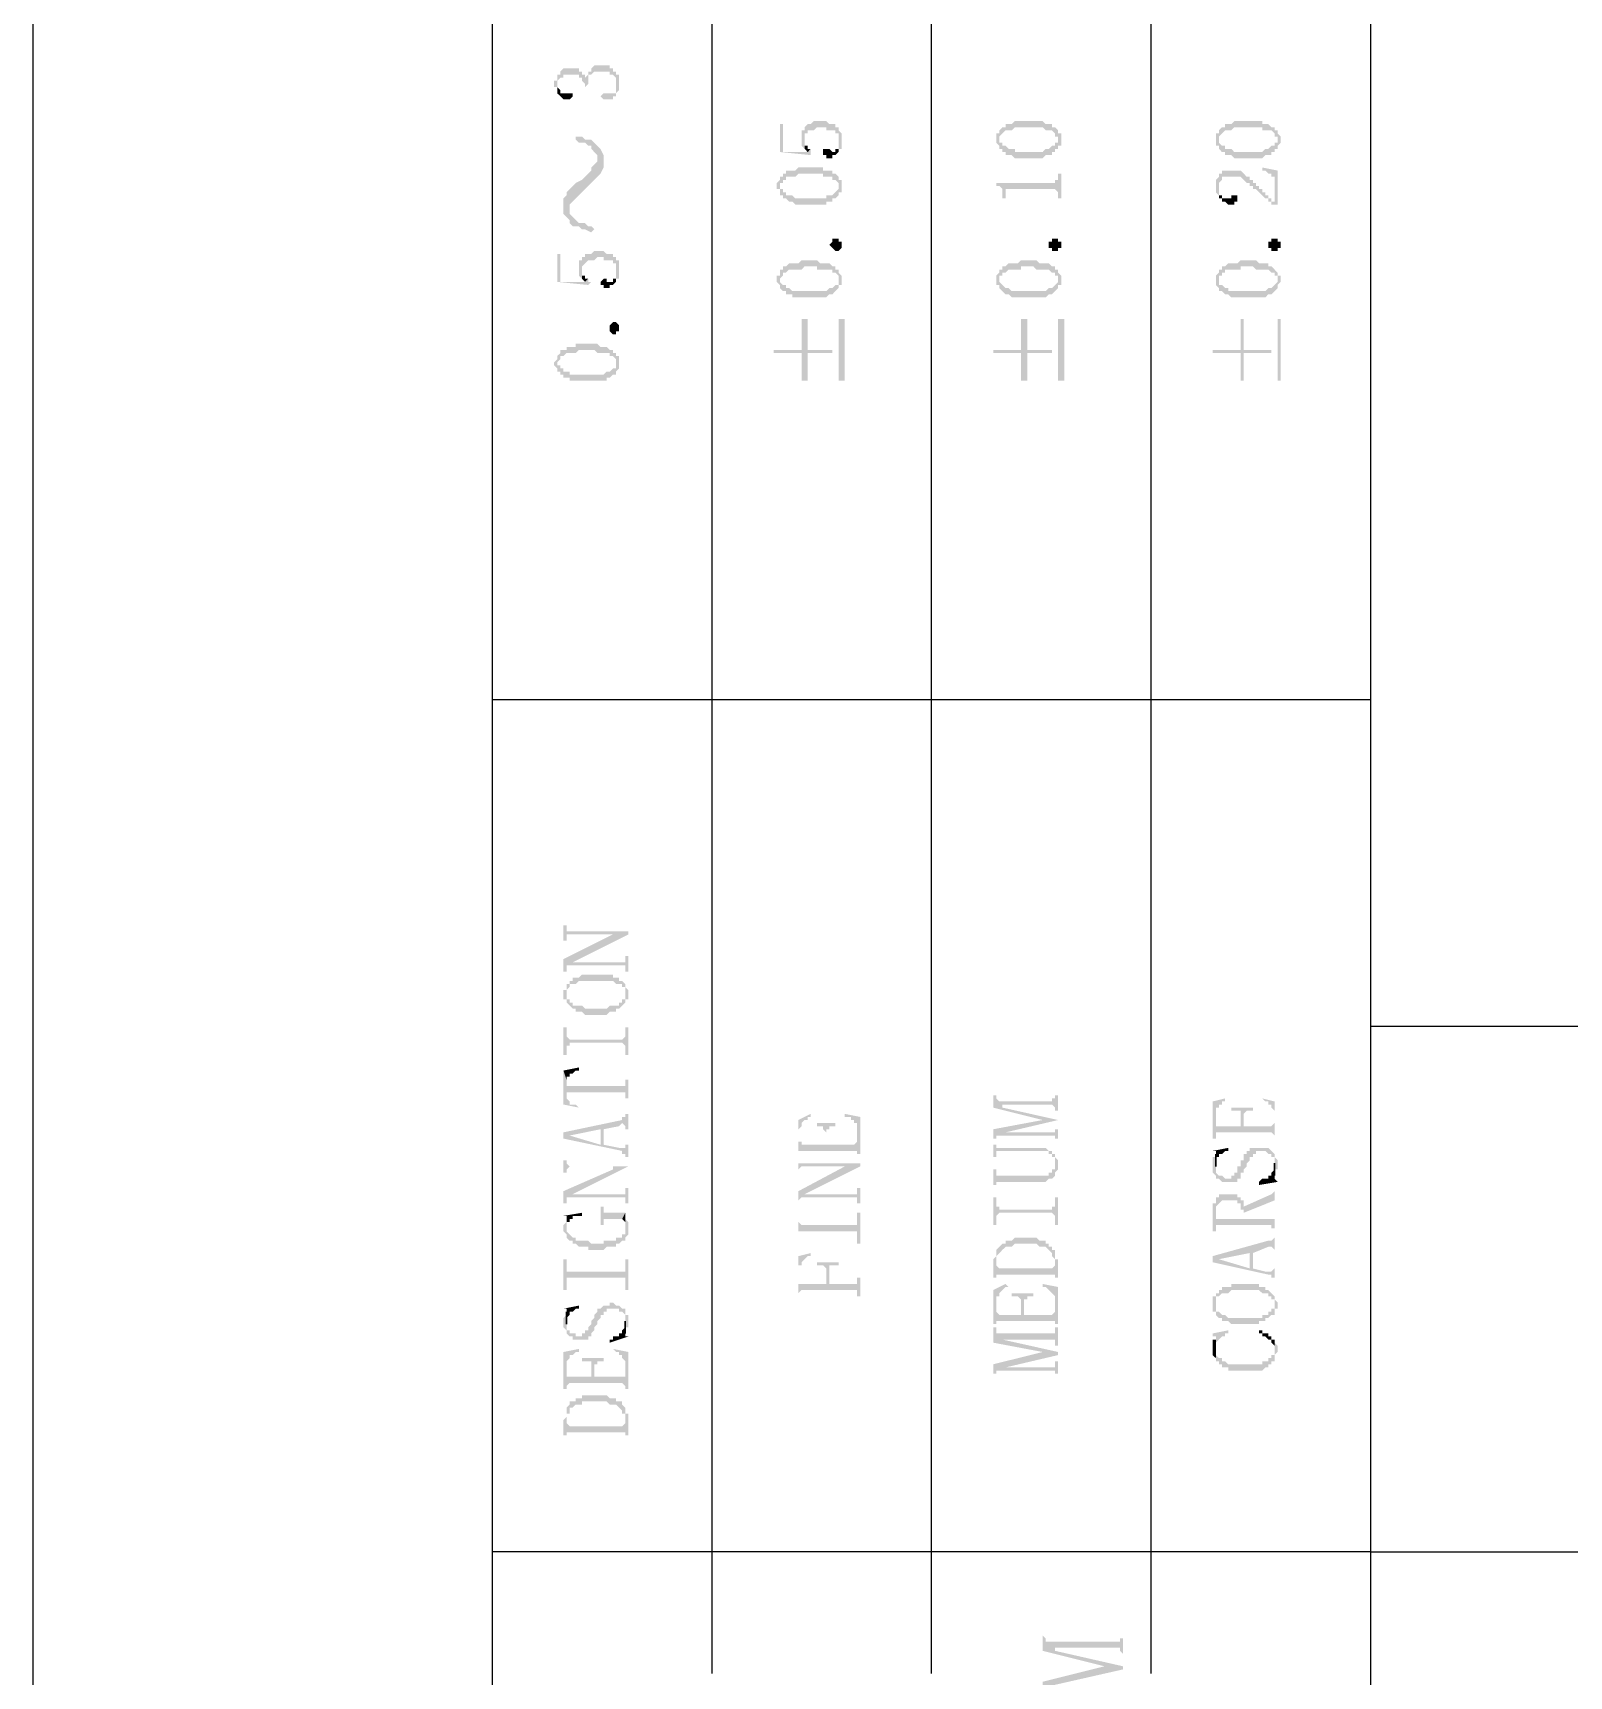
# Model space of a CAD drawing. Header units: inches. Extents: x 3613 to 8393, y -2205 to -794.
# Drawn here: x 3613.22 to 3635.65, y -1499.8 to -1475.82 of the extents above; entities that cross this region are included whole.
import ezdxf

# ---------------------------------------------------------------- set-up
doc = ezdxf.new("R2010")
doc.units = ezdxf.units.IN
doc.header["$MEASUREMENT"] = 0

msp = doc.modelspace()

# ---------------------------------------------------------------- hatches: boundary and pattern name
at = {"transparency": 33554559}
for points in [[(3620.83, -1476.567), (3620.83, -1476.612), (3620.875, -1476.612), (3620.875, -1476.657), (3620.875, -1476.567), (3620.875, -1476.521), (3620.921, -1476.476), (3620.966, -1476.476), (3620.966, -1476.431), (3621.191, -1476.431), (3621.191, -1476.476), (3621.236, -1476.476), (3621.236, -1476.521), (3621.236, -1476.521), (3621.282, -1476.567), (3621.282, -1476.612), (3621.282, -1476.612), (3621.327, -1476.567), (3621.327, -1476.521), (3621.327, -1476.476), (3621.327, -1476.431), (3621.372, -1476.431), (3621.417, -1476.386), (3621.643, -1476.386), (3621.643, -1476.431), (3621.688, -1476.431), (3621.733, -1476.476), (3621.733, -1476.567), (3621.733, -1476.386), (3621.688, -1476.386), (3621.688, -1476.341), (3621.643, -1476.341), (3621.643, -1476.296), (3621.417, -1476.296), (3621.372, -1476.341), (3621.372, -1476.386), (3621.327, -1476.386), (3621.327, -1476.431), (3621.327, -1476.431), (3621.282, -1476.476), (3621.282, -1476.431), (3621.236, -1476.431), (3621.236, -1476.386), (3621.191, -1476.386), (3621.191, -1476.341), (3620.966, -1476.341), (3620.921, -1476.386), (3620.921, -1476.431), (3620.875, -1476.431), (3620.875, -1476.476), (3620.875, -1476.521), (3620.83, -1476.521)], [(3621.507, -1476.747), (3621.507, -1476.747), (3621.552, -1476.792), (3621.688, -1476.792), (3621.688, -1476.747), (3621.733, -1476.747), (3621.733, -1476.702), (3621.778, -1476.657), (3621.778, -1476.612), (3621.778, -1476.567), (3621.778, -1476.476), (3621.778, -1476.431), (3621.733, -1476.431), (3621.733, -1476.612), (3621.733, -1476.657), (3621.733, -1476.702), (3621.552, -1476.702)], [(3620.875, -1476.657), (3620.875, -1476.702), (3620.875, -1476.702), (3620.921, -1476.747), (3620.921, -1476.747), (3620.966, -1476.792), (3621.056, -1476.792), (3621.101, -1476.747), (3621.101, -1476.702), (3620.921, -1476.702), (3620.921, -1476.657), (3620.921, -1476.657), (3620.875, -1476.612), (3620.875, -1476.567)], [(3624.125, -1477.153), (3624.125, -1477.56), (3624.576, -1477.605), (3624.576, -1477.56), (3624.576, -1477.514), (3624.531, -1477.56), (3624.17, -1477.56), (3624.17, -1477.153)], [(3624.441, -1477.334), (3624.441, -1477.424), (3624.441, -1477.469), (3624.441, -1477.469), (3624.486, -1477.514), (3624.486, -1477.379), (3624.486, -1477.289), (3624.531, -1477.289), (3624.531, -1477.244), (3624.621, -1477.244), (3624.667, -1477.198), (3624.802, -1477.198), (3624.802, -1477.244), (3624.937, -1477.244), (3624.937, -1477.289), (3624.982, -1477.289), (3624.982, -1477.334), (3624.982, -1477.379), (3624.982, -1477.514), (3625.028, -1477.514), (3625.028, -1477.469), (3625.028, -1477.379), (3625.028, -1477.334), (3625.028, -1477.289), (3624.982, -1477.244), (3624.982, -1477.198), (3624.937, -1477.198), (3624.937, -1477.153), (3624.847, -1477.153), (3624.802, -1477.108), (3624.621, -1477.108), (3624.576, -1477.153), (3624.531, -1477.153), (3624.486, -1477.198), (3624.486, -1477.244), (3624.441, -1477.244), (3624.441, -1477.289)], [(3627.284, -1477.379), (3627.284, -1477.424), (3627.284, -1477.424), (3627.329, -1477.469), (3627.329, -1477.514), (3627.329, -1477.379), (3627.329, -1477.334), (3627.329, -1477.334), (3627.374, -1477.289), (3627.374, -1477.289), (3627.42, -1477.244), (3627.51, -1477.244), (3627.555, -1477.198), (3627.961, -1477.198), (3628.006, -1477.244), (3628.097, -1477.244), (3628.142, -1477.289), (3628.142, -1477.334), (3628.187, -1477.334), (3628.187, -1477.379), (3628.187, -1477.244), (3628.187, -1477.244), (3628.142, -1477.198), (3628.097, -1477.198), (3628.097, -1477.153), (3628.006, -1477.153), (3627.961, -1477.108), (3627.555, -1477.108), (3627.51, -1477.153), (3627.42, -1477.153), (3627.42, -1477.198), (3627.374, -1477.198), (3627.329, -1477.244), (3627.329, -1477.289), (3627.284, -1477.289), (3627.284, -1477.334), (3627.284, -1477.334)], [(3630.489, -1477.379), (3630.489, -1477.424), (3630.489, -1477.469), (3630.534, -1477.469), (3630.534, -1477.514), (3630.534, -1477.379), (3630.534, -1477.334), (3630.534, -1477.334), (3630.579, -1477.289), (3630.579, -1477.289), (3630.624, -1477.244), (3630.714, -1477.244), (3630.759, -1477.198), (3631.166, -1477.198), (3631.166, -1477.244), (3631.301, -1477.244), (3631.346, -1477.289), (3631.346, -1477.334), (3631.391, -1477.334), (3631.391, -1477.379), (3631.391, -1477.244), (3631.346, -1477.244), (3631.346, -1477.198), (3631.301, -1477.198), (3631.256, -1477.153), (3631.166, -1477.153), (3631.166, -1477.108), (3630.759, -1477.108), (3630.714, -1477.153), (3630.624, -1477.153), (3630.624, -1477.198), (3630.579, -1477.198), (3630.534, -1477.244), (3630.534, -1477.289), (3630.489, -1477.289), (3630.489, -1477.334), (3630.489, -1477.334)], [(3621.146, -1477.379), (3621.146, -1477.379), (3621.191, -1477.424), (3621.282, -1477.424), (3621.327, -1477.469), (3621.372, -1477.469), (3621.372, -1477.514), (3621.417, -1477.56), (3621.462, -1477.605), (3621.462, -1477.921), (3621.462, -1477.921), (3621.507, -1477.875), (3621.552, -1477.785), (3621.552, -1477.605), (3621.507, -1477.514), (3621.462, -1477.469), (3621.462, -1477.469), (3621.417, -1477.424), (3621.372, -1477.379), (3621.282, -1477.379), (3621.236, -1477.334), (3621.146, -1477.334)], [(3624.486, -1477.514), (3624.486, -1477.514), (3624.531, -1477.56), (3624.531, -1477.56), (3624.576, -1477.514), (3624.531, -1477.514), (3624.531, -1477.469), (3624.486, -1477.469), (3624.486, -1477.424), (3624.486, -1477.379)], [(3624.757, -1477.56), (3624.757, -1477.605), (3624.802, -1477.605), (3624.802, -1477.65), (3624.892, -1477.65), (3624.892, -1477.605), (3624.937, -1477.605), (3624.982, -1477.56), (3624.982, -1477.379), (3624.982, -1477.469), (3624.982, -1477.514), (3624.937, -1477.514), (3624.937, -1477.56), (3624.892, -1477.56), (3624.847, -1477.514), (3624.757, -1477.514)], [(3627.329, -1477.514), (3627.374, -1477.514), (3627.374, -1477.56), (3627.42, -1477.56), (3627.42, -1477.605), (3627.51, -1477.605), (3627.555, -1477.65), (3627.961, -1477.65), (3628.006, -1477.605), (3628.097, -1477.605), (3628.097, -1477.56), (3628.142, -1477.56), (3628.142, -1477.514), (3628.187, -1477.514), (3628.187, -1477.469), (3628.232, -1477.469), (3628.232, -1477.424), (3628.232, -1477.379), (3628.232, -1477.334), (3628.232, -1477.289), (3628.187, -1477.289), (3628.187, -1477.244), (3628.187, -1477.379), (3628.187, -1477.424), (3628.142, -1477.424), (3628.142, -1477.469), (3628.097, -1477.469), (3628.051, -1477.514), (3628.006, -1477.514), (3627.961, -1477.56), (3627.555, -1477.56), (3627.555, -1477.514), (3627.465, -1477.514), (3627.42, -1477.469), (3627.374, -1477.469), (3627.374, -1477.424), (3627.329, -1477.424), (3627.329, -1477.379), (3627.329, -1477.379)], [(3630.534, -1477.514), (3630.534, -1477.514), (3630.579, -1477.56), (3630.624, -1477.56), (3630.624, -1477.605), (3630.714, -1477.605), (3630.759, -1477.65), (3631.166, -1477.65), (3631.211, -1477.605), (3631.301, -1477.605), (3631.301, -1477.56), (3631.346, -1477.56), (3631.346, -1477.514), (3631.391, -1477.514), (3631.391, -1477.469), (3631.391, -1477.469), (3631.436, -1477.424), (3631.436, -1477.379), (3631.436, -1477.334), (3631.436, -1477.334), (3631.391, -1477.289), (3631.391, -1477.244), (3631.391, -1477.379), (3631.391, -1477.424), (3631.346, -1477.424), (3631.346, -1477.469), (3631.301, -1477.469), (3631.256, -1477.514), (3631.211, -1477.514), (3631.166, -1477.56), (3630.759, -1477.56), (3630.714, -1477.514), (3630.624, -1477.514), (3630.624, -1477.469), (3630.579, -1477.469), (3630.534, -1477.424), (3630.534, -1477.379), (3630.534, -1477.379)], [(3620.966, -1478.372), (3620.966, -1478.462), (3621.011, -1478.507), (3621.056, -1478.552), (3621.056, -1478.327), (3621.101, -1478.282), (3621.146, -1478.236), (3621.191, -1478.191), (3621.236, -1478.146), (3621.282, -1478.101), (3621.327, -1478.056), (3621.372, -1478.011), (3621.372, -1478.011), (3621.417, -1477.966), (3621.462, -1477.921), (3621.462, -1477.65), (3621.462, -1477.695), (3621.417, -1477.74), (3621.372, -1477.785), (3621.372, -1477.83), (3621.327, -1477.875), (3621.282, -1477.921), (3621.236, -1477.966), (3621.146, -1478.011), (3621.146, -1478.011), (3621.101, -1478.056), (3621.056, -1478.101), (3621.011, -1478.146), (3621.011, -1478.191), (3620.966, -1478.236), (3620.966, -1478.282)], [(3624.08, -1478.056), (3624.08, -1478.101), (3624.125, -1478.101), (3624.125, -1478.146), (3624.125, -1478.191), (3624.125, -1478.056), (3624.125, -1478.011), (3624.17, -1478.011), (3624.17, -1477.966), (3624.215, -1477.966), (3624.215, -1477.921), (3624.351, -1477.921), (3624.396, -1477.875), (3624.757, -1477.875), (3624.757, -1477.921), (3624.892, -1477.921), (3624.892, -1477.966), (3624.937, -1477.966), (3624.982, -1478.011), (3624.982, -1478.056), (3624.982, -1477.921), (3624.982, -1477.921), (3624.937, -1477.875), (3624.892, -1477.875), (3624.892, -1477.83), (3624.757, -1477.83), (3624.757, -1477.785), (3624.396, -1477.785), (3624.351, -1477.83), (3624.215, -1477.83), (3624.215, -1477.875), (3624.17, -1477.875), (3624.17, -1477.921), (3624.125, -1477.921), (3624.125, -1477.966), (3624.125, -1477.966), (3624.08, -1478.011)], [(3627.284, -1478.011), (3627.284, -1478.056), (3627.329, -1478.056), (3627.374, -1478.101), (3627.374, -1478.146), (3627.374, -1478.236), (3627.42, -1478.236), (3627.42, -1478.146), (3627.42, -1478.101), (3628.142, -1478.101), (3628.187, -1478.146), (3628.187, -1478.236), (3628.232, -1478.236), (3628.232, -1477.875), (3628.187, -1477.875), (3628.187, -1477.921), (3628.187, -1477.966), (3628.142, -1477.966), (3628.142, -1478.011), (3628.097, -1478.011)], [(3630.489, -1478.056), (3630.489, -1478.101), (3630.489, -1478.146), (3630.489, -1478.146), (3630.534, -1478.191), (3630.534, -1478.056), (3630.534, -1478.011), (3630.534, -1478.011), (3630.579, -1477.966), (3630.579, -1477.921), (3630.85, -1477.921), (3630.895, -1477.966), (3630.895, -1477.966), (3630.94, -1478.011), (3630.985, -1478.011), (3630.985, -1478.056), (3631.03, -1478.056), (3631.03, -1478.101), (3631.075, -1478.101), (3631.12, -1478.146), (3631.12, -1478.146), (3631.166, -1478.191), (3631.166, -1478.191), (3631.211, -1478.236), (3631.256, -1478.236), (3631.256, -1478.282), (3631.301, -1478.282), (3631.301, -1478.327), (3631.346, -1478.327), (3631.346, -1478.282), (3631.301, -1478.282), (3631.301, -1478.236), (3631.256, -1478.236), (3631.256, -1478.191), (3631.211, -1478.191), (3631.211, -1478.146), (3631.166, -1478.146), (3631.166, -1478.101), (3631.12, -1478.101), (3631.12, -1478.056), (3631.075, -1478.056), (3631.075, -1478.011), (3631.03, -1478.011), (3631.03, -1477.966), (3630.985, -1477.966), (3630.985, -1477.921), (3630.94, -1477.921), (3630.895, -1477.875), (3630.895, -1477.875), (3630.85, -1477.83), (3630.579, -1477.83), (3630.579, -1477.875), (3630.534, -1477.875), (3630.534, -1477.921), (3630.534, -1477.921), (3630.489, -1477.966), (3630.489, -1478.011), (3630.489, -1478.011)], [(3631.166, -1477.785), (3631.166, -1477.83), (3631.211, -1477.83), (3631.256, -1477.875), (3631.301, -1477.875), (3631.301, -1477.921), (3631.346, -1477.921), (3631.346, -1478.327), (3631.391, -1478.327), (3631.391, -1477.83)], [(3624.125, -1478.191), (3624.17, -1478.191), (3624.17, -1478.236), (3624.215, -1478.236), (3624.26, -1478.282), (3624.305, -1478.282), (3624.351, -1478.327), (3624.802, -1478.327), (3624.802, -1478.282), (3624.892, -1478.282), (3624.892, -1478.236), (3624.937, -1478.236), (3624.982, -1478.191), (3624.982, -1478.146), (3625.028, -1478.146), (3625.028, -1478.101), (3625.028, -1478.056), (3625.028, -1478.011), (3625.028, -1477.966), (3624.982, -1477.966), (3624.982, -1477.921), (3624.982, -1478.056), (3624.982, -1478.101), (3624.982, -1478.101), (3624.937, -1478.146), (3624.937, -1478.146), (3624.892, -1478.191), (3624.802, -1478.191), (3624.802, -1478.236), (3624.351, -1478.236), (3624.305, -1478.191), (3624.215, -1478.191), (3624.215, -1478.146), (3624.17, -1478.146), (3624.17, -1478.101), (3624.125, -1478.101), (3624.125, -1478.056)], [(3630.534, -1478.191), (3630.534, -1478.236), (3630.579, -1478.236), (3630.579, -1478.282), (3630.624, -1478.282), (3630.669, -1478.327), (3630.759, -1478.327), (3630.759, -1478.282), (3630.804, -1478.282), (3630.804, -1478.236), (3630.804, -1478.191), (3630.714, -1478.191), (3630.714, -1478.236), (3630.579, -1478.236), (3630.579, -1478.191), (3630.534, -1478.191), (3630.534, -1478.146), (3630.534, -1478.101), (3630.534, -1478.101)], [(3621.056, -1478.552), (3621.056, -1478.598), (3621.101, -1478.643), (3621.191, -1478.643), (3621.236, -1478.688), (3621.282, -1478.688), (3621.372, -1478.733), (3621.417, -1478.688), (3621.372, -1478.643), (3621.327, -1478.643), (3621.282, -1478.598), (3621.191, -1478.598), (3621.146, -1478.552), (3621.146, -1478.552), (3621.101, -1478.507), (3621.056, -1478.462), (3621.056, -1478.417)], [(3625.028, -1478.913), (3625.028, -1478.959), (3625.028, -1478.959), (3624.982, -1479.004), (3624.937, -1479.004), (3624.892, -1478.959), (3624.892, -1478.959), (3624.847, -1478.913), (3624.847, -1478.913), (3624.892, -1478.868), (3624.892, -1478.823), (3624.982, -1478.823), (3624.982, -1478.868), (3625.028, -1478.868), (3625.028, -1478.913)], [(3628.232, -1478.913), (3628.232, -1478.959), (3628.187, -1478.959), (3628.187, -1479.004), (3628.097, -1479.004), (3628.097, -1478.959), (3628.051, -1478.959), (3628.051, -1478.913), (3628.051, -1478.868), (3628.097, -1478.868), (3628.097, -1478.823), (3628.187, -1478.823), (3628.187, -1478.868), (3628.232, -1478.868), (3628.232, -1478.913)], [(3631.436, -1478.913), (3631.436, -1478.959), (3631.391, -1478.959), (3631.391, -1479.004), (3631.301, -1479.004), (3631.301, -1478.959), (3631.256, -1478.959), (3631.256, -1478.913), (3631.256, -1478.868), (3631.301, -1478.868), (3631.301, -1478.823), (3631.391, -1478.823), (3631.391, -1478.868), (3631.436, -1478.868), (3631.436, -1478.913)], [(3620.875, -1479.049), (3620.875, -1479.455), (3621.327, -1479.5), (3621.372, -1479.455), (3621.327, -1479.455), (3621.327, -1479.41), (3621.282, -1479.455), (3620.921, -1479.455), (3620.921, -1479.049)], [(3621.191, -1479.229), (3621.191, -1479.32), (3621.191, -1479.365), (3621.191, -1479.365), (3621.236, -1479.41), (3621.236, -1479.275), (3621.236, -1479.229), (3621.236, -1479.229), (3621.282, -1479.184), (3621.282, -1479.184), (3621.327, -1479.139), (3621.417, -1479.139), (3621.462, -1479.094), (3621.552, -1479.094), (3621.552, -1479.139), (3621.688, -1479.139), (3621.688, -1479.184), (3621.733, -1479.184), (3621.733, -1479.229), (3621.733, -1479.275), (3621.733, -1479.41), (3621.778, -1479.41), (3621.778, -1479.365), (3621.778, -1479.275), (3621.778, -1479.229), (3621.778, -1479.139), (3621.733, -1479.139), (3621.733, -1479.094), (3621.688, -1479.094), (3621.688, -1479.049), (3621.598, -1479.049), (3621.552, -1479.004), (3621.417, -1479.004), (3621.372, -1479.049), (3621.282, -1479.049), (3621.282, -1479.094), (3621.236, -1479.094), (3621.236, -1479.139), (3621.191, -1479.139), (3621.191, -1479.184)], [(3621.236, -1479.41), (3621.236, -1479.41), (3621.282, -1479.455), (3621.282, -1479.455), (3621.327, -1479.41), (3621.282, -1479.41), (3621.282, -1479.365), (3621.236, -1479.365), (3621.236, -1479.32), (3621.236, -1479.275)], [(3621.507, -1479.455), (3621.507, -1479.5), (3621.552, -1479.5), (3621.552, -1479.545), (3621.643, -1479.545), (3621.643, -1479.5), (3621.688, -1479.5), (3621.733, -1479.455), (3621.733, -1479.275), (3621.733, -1479.365), (3621.733, -1479.41), (3621.688, -1479.41), (3621.688, -1479.455), (3621.598, -1479.455), (3621.598, -1479.41), (3621.552, -1479.41)], [(3624.08, -1479.41), (3624.08, -1479.455), (3624.08, -1479.455), (3624.125, -1479.5), (3624.125, -1479.545), (3624.125, -1479.41), (3624.125, -1479.41), (3624.17, -1479.365), (3624.17, -1479.32), (3624.215, -1479.32), (3624.26, -1479.275), (3624.441, -1479.275), (3624.486, -1479.229), (3624.667, -1479.229), (3624.667, -1479.275), (3624.892, -1479.275), (3624.892, -1479.32), (3624.937, -1479.32), (3624.982, -1479.365), (3624.982, -1479.41), (3624.982, -1479.275), (3624.937, -1479.275), (3624.937, -1479.229), (3624.892, -1479.229), (3624.847, -1479.184), (3624.712, -1479.184), (3624.667, -1479.139), (3624.441, -1479.139), (3624.396, -1479.184), (3624.26, -1479.184), (3624.215, -1479.229), (3624.17, -1479.229), (3624.17, -1479.275), (3624.125, -1479.275), (3624.125, -1479.32), (3624.125, -1479.365), (3624.08, -1479.365)], [(3624.125, -1479.545), (3624.17, -1479.59), (3624.215, -1479.59), (3624.215, -1479.636), (3624.305, -1479.636), (3624.305, -1479.681), (3624.802, -1479.681), (3624.847, -1479.636), (3624.892, -1479.636), (3624.937, -1479.59), (3624.937, -1479.59), (3624.982, -1479.545), (3624.982, -1479.5), (3625.028, -1479.5), (3625.028, -1479.455), (3625.028, -1479.41), (3625.028, -1479.365), (3625.028, -1479.365), (3624.982, -1479.32), (3624.982, -1479.455), (3624.982, -1479.5), (3624.937, -1479.5), (3624.892, -1479.545), (3624.847, -1479.545), (3624.802, -1479.59), (3624.305, -1479.59), (3624.26, -1479.545), (3624.215, -1479.545), (3624.215, -1479.5), (3624.17, -1479.5), (3624.125, -1479.455), (3624.125, -1479.41)], [(3627.284, -1479.41), (3627.284, -1479.455), (3627.284, -1479.5), (3627.329, -1479.5), (3627.329, -1479.545), (3627.329, -1479.41), (3627.329, -1479.365), (3627.374, -1479.365), (3627.374, -1479.32), (3627.42, -1479.32), (3627.465, -1479.275), (3627.645, -1479.275), (3627.645, -1479.229), (3627.826, -1479.229), (3627.871, -1479.275), (3628.051, -1479.275), (3628.097, -1479.32), (3628.142, -1479.32), (3628.142, -1479.365), (3628.187, -1479.365), (3628.187, -1479.41), (3628.187, -1479.275), (3628.142, -1479.275), (3628.142, -1479.229), (3628.097, -1479.229), (3628.051, -1479.184), (3627.916, -1479.184), (3627.871, -1479.139), (3627.645, -1479.139), (3627.6, -1479.184), (3627.465, -1479.184), (3627.42, -1479.229), (3627.374, -1479.229), (3627.374, -1479.275), (3627.329, -1479.275), (3627.329, -1479.32), (3627.329, -1479.32), (3627.284, -1479.365)], [(3627.329, -1479.545), (3627.374, -1479.59), (3627.374, -1479.59), (3627.42, -1479.636), (3627.465, -1479.636), (3627.51, -1479.681), (3628.006, -1479.681), (3628.051, -1479.636), (3628.097, -1479.636), (3628.142, -1479.59), (3628.142, -1479.59), (3628.187, -1479.545), (3628.187, -1479.5), (3628.232, -1479.5), (3628.232, -1479.455), (3628.232, -1479.41), (3628.232, -1479.365), (3628.232, -1479.365), (3628.187, -1479.32), (3628.187, -1479.455), (3628.187, -1479.455), (3628.142, -1479.5), (3628.142, -1479.5), (3628.097, -1479.545), (3628.051, -1479.545), (3628.006, -1479.59), (3627.51, -1479.59), (3627.465, -1479.545), (3627.42, -1479.545), (3627.374, -1479.5), (3627.374, -1479.5), (3627.329, -1479.455), (3627.329, -1479.41)], [(3630.489, -1479.41), (3630.489, -1479.455), (3630.489, -1479.5), (3630.489, -1479.5), (3630.534, -1479.545), (3630.534, -1479.41), (3630.534, -1479.365), (3630.579, -1479.365), (3630.579, -1479.32), (3630.624, -1479.32), (3630.624, -1479.275), (3630.85, -1479.275), (3630.85, -1479.229), (3631.03, -1479.229), (3631.075, -1479.275), (3631.256, -1479.275), (3631.301, -1479.32), (3631.346, -1479.32), (3631.346, -1479.365), (3631.391, -1479.365), (3631.391, -1479.41), (3631.391, -1479.32), (3631.346, -1479.275), (3631.346, -1479.275), (3631.301, -1479.229), (3631.256, -1479.229), (3631.256, -1479.184), (3631.12, -1479.184), (3631.075, -1479.139), (3630.85, -1479.139), (3630.804, -1479.184), (3630.669, -1479.184), (3630.624, -1479.229), (3630.579, -1479.229), (3630.579, -1479.275), (3630.534, -1479.275), (3630.534, -1479.32), (3630.534, -1479.32), (3630.489, -1479.365)], [(3630.534, -1479.545), (3630.534, -1479.59), (3630.579, -1479.59), (3630.624, -1479.636), (3630.669, -1479.636), (3630.714, -1479.681), (3631.211, -1479.681), (3631.256, -1479.636), (3631.301, -1479.636), (3631.346, -1479.59), (3631.346, -1479.59), (3631.391, -1479.545), (3631.391, -1479.5), (3631.391, -1479.5), (3631.436, -1479.455), (3631.436, -1479.41), (3631.436, -1479.365), (3631.391, -1479.365), (3631.391, -1479.32), (3631.391, -1479.455), (3631.391, -1479.455), (3631.346, -1479.5), (3631.346, -1479.5), (3631.301, -1479.545), (3631.256, -1479.545), (3631.211, -1479.59), (3630.669, -1479.59), (3630.669, -1479.545), (3630.624, -1479.545), (3630.579, -1479.5), (3630.534, -1479.5), (3630.534, -1479.455), (3630.534, -1479.41)], [(3621.778, -1480.132), (3621.778, -1480.177), (3621.733, -1480.177), (3621.733, -1480.222), (3621.688, -1480.222), (3621.643, -1480.177), (3621.643, -1480.132), (3621.643, -1480.087), (3621.643, -1480.087), (3621.688, -1480.042), (3621.733, -1480.042), (3621.778, -1480.087), (3621.778, -1480.132)], [(3624.035, -1480.448), (3624.035, -1480.493), (3624.441, -1480.493), (3624.441, -1480.899), (3624.531, -1480.899), (3624.531, -1480.493), (3624.892, -1480.493), (3624.892, -1480.448), (3624.531, -1480.448), (3624.531, -1479.997), (3624.441, -1479.997), (3624.441, -1480.448)], [(3625.073, -1480.899), (3625.073, -1479.997), (3624.982, -1479.997), (3624.982, -1480.899)], [(3627.239, -1480.448), (3627.239, -1480.493), (3627.645, -1480.493), (3627.645, -1480.899), (3627.735, -1480.899), (3627.735, -1480.493), (3628.097, -1480.493), (3628.097, -1480.448), (3627.735, -1480.448), (3627.735, -1479.997), (3627.645, -1479.997), (3627.645, -1480.448)], [(3628.277, -1480.899), (3628.277, -1479.997), (3628.187, -1479.997), (3628.187, -1480.899)], [(3630.443, -1480.448), (3630.443, -1480.493), (3630.85, -1480.493), (3630.85, -1480.899), (3630.895, -1480.899), (3630.895, -1480.493), (3631.301, -1480.493), (3631.301, -1480.448), (3630.895, -1480.448), (3630.895, -1479.997), (3630.85, -1479.997), (3630.85, -1480.448)], [(3631.436, -1480.899), (3631.436, -1479.997), (3631.391, -1479.997), (3631.391, -1480.899)], [(3620.83, -1480.628), (3620.83, -1480.674), (3620.875, -1480.719), (3620.875, -1480.764), (3620.875, -1480.628), (3620.875, -1480.628), (3620.921, -1480.583), (3620.921, -1480.538), (3620.966, -1480.538), (3621.011, -1480.493), (3621.146, -1480.493), (3621.191, -1480.448), (3621.417, -1480.448), (3621.462, -1480.493), (3621.643, -1480.493), (3621.643, -1480.538), (3621.688, -1480.538), (3621.733, -1480.583), (3621.733, -1480.628), (3621.733, -1480.493), (3621.688, -1480.493), (3621.688, -1480.448), (3621.643, -1480.448), (3621.598, -1480.403), (3621.507, -1480.403), (3621.462, -1480.358), (3621.146, -1480.358), (3621.146, -1480.403), (3621.011, -1480.403), (3621.011, -1480.448), (3620.921, -1480.448), (3620.921, -1480.493), (3620.921, -1480.493), (3620.875, -1480.538), (3620.875, -1480.583), (3620.875, -1480.583)], [(3620.875, -1480.764), (3620.921, -1480.764), (3620.921, -1480.809), (3620.966, -1480.809), (3620.966, -1480.854), (3621.056, -1480.854), (3621.056, -1480.899), (3621.598, -1480.899), (3621.598, -1480.854), (3621.643, -1480.854), (3621.688, -1480.809), (3621.733, -1480.809), (3621.733, -1480.764), (3621.733, -1480.764), (3621.778, -1480.719), (3621.778, -1480.674), (3621.778, -1480.628), (3621.778, -1480.583), (3621.778, -1480.538), (3621.733, -1480.538), (3621.733, -1480.674), (3621.733, -1480.719), (3621.688, -1480.719), (3621.643, -1480.764), (3621.598, -1480.764), (3621.552, -1480.809), (3621.056, -1480.809), (3621.056, -1480.764), (3620.966, -1480.764), (3620.966, -1480.719), (3620.921, -1480.719), (3620.921, -1480.674), (3620.875, -1480.674), (3620.875, -1480.628)], [(3620.966, -1488.843), (3620.966, -1489.068), (3621.011, -1489.068), (3621.011, -1488.978), (3621.913, -1488.978), (3621.913, -1488.933), (3621.011, -1488.933), (3621.011, -1488.843)], [(3620.966, -1489.339), (3620.966, -1489.52), (3621.011, -1489.52), (3621.011, -1489.429), (3621.056, -1489.429), (3621.101, -1489.384), (3621.913, -1488.978), (3621.688, -1488.978)], [(3621.056, -1489.429), (3621.868, -1489.429), (3621.868, -1489.52), (3621.913, -1489.52), (3621.913, -1489.294), (3621.868, -1489.294), (3621.868, -1489.339), (3621.868, -1489.384), (3621.101, -1489.384)], [(3621.011, -1489.745), (3621.011, -1489.835), (3621.011, -1489.79), (3621.011, -1489.79), (3621.056, -1489.745), (3621.056, -1489.7), (3621.146, -1489.7), (3621.191, -1489.655), (3621.688, -1489.655), (3621.733, -1489.7), (3621.823, -1489.7), (3621.823, -1489.745), (3621.868, -1489.745), (3621.868, -1489.79), (3621.868, -1489.835), (3621.868, -1489.7), (3621.868, -1489.7), (3621.823, -1489.655), (3621.778, -1489.655), (3621.778, -1489.61), (3621.688, -1489.61), (3621.688, -1489.565), (3621.236, -1489.565), (3621.191, -1489.61), (3621.101, -1489.61), (3621.101, -1489.655), (3621.056, -1489.655), (3621.056, -1489.7), (3621.011, -1489.7)], [(3620.966, -1489.835), (3620.966, -1489.881), (3620.966, -1489.926), (3621.011, -1489.926), (3621.011, -1489.971), (3621.011, -1489.971), (3621.056, -1490.016), (3621.056, -1490.016), (3621.101, -1490.061), (3621.146, -1490.061), (3621.146, -1490.106), (3621.236, -1490.106), (3621.282, -1490.151), (3621.598, -1490.151), (3621.643, -1490.106), (3621.733, -1490.106), (3621.733, -1490.061), (3621.778, -1490.061), (3621.823, -1490.016), (3621.823, -1490.016), (3621.868, -1489.971), (3621.868, -1489.926), (3621.913, -1489.926), (3621.913, -1489.881), (3621.913, -1489.835), (3621.913, -1489.79), (3621.913, -1489.79), (3621.868, -1489.745), (3621.868, -1489.835), (3621.868, -1489.881), (3621.868, -1489.926), (3621.823, -1489.926), (3621.823, -1489.971), (3621.778, -1489.971), (3621.778, -1490.016), (3621.643, -1490.016), (3621.598, -1490.061), (3621.282, -1490.061), (3621.236, -1490.016), (3621.101, -1490.016), (3621.101, -1489.971), (3621.056, -1489.971), (3621.056, -1489.926), (3621.011, -1489.926), (3621.011, -1489.881), (3621.011, -1489.745), (3621.011, -1489.79), (3620.966, -1489.79)], [(3620.966, -1490.332), (3620.966, -1490.738), (3621.011, -1490.738), (3621.011, -1490.603), (3621.056, -1490.603), (3621.056, -1490.558), (3621.823, -1490.558), (3621.868, -1490.603), (3621.868, -1490.738), (3621.913, -1490.738), (3621.913, -1490.332), (3621.868, -1490.332), (3621.868, -1490.467), (3621.868, -1490.467), (3621.823, -1490.512), (3621.056, -1490.512), (3621.011, -1490.467), (3621.011, -1490.332)], [(3620.966, -1490.964), (3621.011, -1491.099), (3621.011, -1491.054), (3621.056, -1491.054), (3621.056, -1491.009), (3621.101, -1491.009), (3621.146, -1490.964), (3621.191, -1490.964), (3621.191, -1490.919)], [(3620.966, -1490.964), (3620.966, -1491.46), (3621.191, -1491.505), (3621.191, -1491.505), (3621.146, -1491.46), (3621.056, -1491.46), (3621.056, -1491.415), (3621.056, -1491.415), (3621.011, -1491.37), (3621.011, -1491.099)], [(3621.011, -1491.099), (3621.011, -1491.325), (3621.011, -1491.28), (3621.868, -1491.28), (3621.868, -1491.37), (3621.913, -1491.37), (3621.913, -1491.099), (3621.868, -1491.099), (3621.868, -1491.144), (3621.868, -1491.189), (3621.011, -1491.189), (3621.011, -1491.144)], [(3627.239, -1491.325), (3627.239, -1491.505), (3627.961, -1491.686), (3628.187, -1491.686), (3627.374, -1491.505), (3627.374, -1491.46), (3627.329, -1491.415), (3627.329, -1491.415), (3627.284, -1491.37), (3627.284, -1491.325), (3627.284, -1491.325)], [(3627.329, -1491.415), (3627.374, -1491.46), (3628.097, -1491.46), (3628.142, -1491.505), (3628.142, -1491.55), (3628.187, -1491.55), (3628.187, -1491.325), (3628.142, -1491.325), (3628.142, -1491.37), (3628.097, -1491.37), (3628.097, -1491.415)], [(3630.443, -1491.415), (3630.443, -1491.957), (3630.489, -1491.957), (3630.489, -1491.596), (3630.489, -1491.55), (3630.489, -1491.505), (3630.534, -1491.505), (3630.534, -1491.46), (3630.579, -1491.46), (3630.579, -1491.415), (3630.624, -1491.415), (3630.624, -1491.37)], [(3630.714, -1491.505), (3630.714, -1491.55), (3630.85, -1491.55), (3630.85, -1491.596), (3630.85, -1491.776), (3630.895, -1491.641), (3630.895, -1491.596), (3630.895, -1491.596), (3630.94, -1491.55), (3631.03, -1491.55), (3631.03, -1491.505)], [(3631.166, -1491.37), (3631.166, -1491.37), (3631.211, -1491.415), (3631.256, -1491.415), (3631.256, -1491.46), (3631.301, -1491.46), (3631.301, -1491.505), (3631.301, -1491.505), (3631.346, -1491.55), (3631.346, -1491.596), (3631.346, -1491.957), (3631.346, -1491.415)], [(3620.966, -1491.866), (3620.966, -1491.957), (3621.056, -1491.912), (3621.507, -1491.821), (3621.507, -1492.047), (3621.552, -1491.821), (3621.778, -1491.776), (3621.778, -1491.776), (3621.823, -1491.731), (3621.868, -1491.776), (3621.868, -1491.821), (3621.913, -1491.821), (3621.913, -1491.596), (3621.868, -1491.596), (3621.868, -1491.641), (3621.823, -1491.641), (3621.823, -1491.686)], [(3624.396, -1491.686), (3624.396, -1492.182), (3624.396, -1491.821), (3624.396, -1491.821), (3624.441, -1491.776), (3624.441, -1491.731), (3624.441, -1491.731), (3624.486, -1491.686), (3624.531, -1491.686), (3624.531, -1491.641), (3624.576, -1491.641), (3624.576, -1491.596)], [(3624.667, -1491.731), (3624.667, -1491.776), (3624.757, -1491.776), (3624.757, -1491.821), (3624.757, -1491.821), (3624.802, -1491.866), (3624.802, -1492.047), (3624.802, -1491.866), (3624.802, -1491.821), (3624.847, -1491.821), (3624.847, -1491.776), (3624.937, -1491.776), (3624.937, -1491.731)], [(3625.073, -1491.641), (3625.163, -1491.641), (3625.163, -1491.686), (3625.208, -1491.686), (3625.208, -1491.731), (3625.253, -1491.731), (3625.253, -1491.776), (3625.253, -1492.182), (3625.298, -1492.182), (3625.298, -1491.641), (3625.073, -1491.596)], [(3627.239, -1491.821), (3627.239, -1491.957), (3627.284, -1491.957), (3627.284, -1491.912), (3627.329, -1491.912), (3627.42, -1491.866), (3628.187, -1491.686), (3627.961, -1491.686)], [(3630.489, -1491.912), (3630.489, -1491.866), (3631.301, -1491.866), (3631.346, -1491.912), (3631.346, -1491.731), (3631.346, -1491.731), (3631.301, -1491.776), (3630.895, -1491.776), (3630.895, -1491.641), (3630.85, -1491.776), (3630.489, -1491.776), (3630.489, -1491.596)], [(3620.966, -1491.957), (3621.823, -1492.137), (3621.823, -1492.182), (3621.868, -1492.182), (3621.868, -1492.227), (3621.913, -1492.227), (3621.913, -1492.047), (3621.868, -1492.047), (3621.868, -1492.092), (3621.778, -1492.092), (3621.552, -1492.047), (3621.552, -1491.821), (3621.507, -1492.047), (3621.056, -1491.912), (3621.056, -1491.912)], [(3624.396, -1492.182), (3624.396, -1492.137), (3625.253, -1492.137), (3625.253, -1492.002), (3625.253, -1492.002), (3625.208, -1492.047), (3624.802, -1492.047), (3624.802, -1491.866), (3624.802, -1492.047), (3624.441, -1492.047), (3624.441, -1492.002), (3624.396, -1492.002), (3624.396, -1491.821)], [(3627.239, -1492.047), (3627.239, -1492.227), (3627.284, -1492.227), (3627.284, -1492.182), (3627.284, -1492.137), (3628.051, -1492.137), (3628.051, -1492.182), (3628.097, -1492.182), (3628.097, -1492.227), (3628.142, -1492.227), (3628.142, -1492.318), (3628.142, -1492.182), (3628.097, -1492.182), (3628.097, -1492.137), (3628.051, -1492.137), (3628.006, -1492.092), (3627.284, -1492.092), (3627.284, -1492.047), (3627.284, -1492.047)], [(3627.329, -1491.912), (3628.142, -1491.912), (3628.142, -1491.957), (3628.187, -1491.957), (3628.187, -1491.821), (3628.142, -1491.821), (3628.142, -1491.866), (3627.42, -1491.866)], [(3620.966, -1492.273), (3620.966, -1492.453), (3621.011, -1492.453), (3621.011, -1492.408), (3621.011, -1492.408), (3621.056, -1492.363), (3621.688, -1492.363), (3621.688, -1492.408), (3621.913, -1492.363), (3621.056, -1492.363), (3621.011, -1492.318), (3621.011, -1492.273)], [(3624.396, -1492.227), (3624.396, -1492.453), (3624.396, -1492.408), (3624.396, -1492.408), (3624.441, -1492.363), (3625.298, -1492.363), (3625.298, -1492.318), (3624.396, -1492.318)], [(3627.239, -1492.408), (3627.239, -1492.634), (3627.284, -1492.634), (3627.284, -1492.589), (3628.006, -1492.589), (3628.051, -1492.543), (3628.097, -1492.543), (3628.142, -1492.498), (3628.142, -1492.453), (3628.142, -1492.453), (3628.187, -1492.408), (3628.187, -1492.318), (3628.187, -1492.273), (3628.187, -1492.273), (3628.142, -1492.227), (3628.142, -1492.363), (3628.142, -1492.408), (3628.097, -1492.408), (3628.097, -1492.453), (3628.051, -1492.453), (3628.051, -1492.498), (3627.284, -1492.498), (3627.284, -1492.453), (3627.284, -1492.408)], [(3630.443, -1492.363), (3630.443, -1492.453), (3630.443, -1492.453), (3630.489, -1492.498), (3630.489, -1492.543), (3630.534, -1492.543), (3630.579, -1492.589), (3630.804, -1492.589), (3630.804, -1492.543), (3630.85, -1492.543), (3630.85, -1492.498), (3630.85, -1492.453), (3630.895, -1492.453), (3630.895, -1492.408), (3630.895, -1492.408), (3630.94, -1492.363), (3630.94, -1492.318), (3630.94, -1492.318), (3630.985, -1492.273), (3630.985, -1492.227), (3631.03, -1492.227), (3631.03, -1492.182), (3631.075, -1492.182), (3631.075, -1492.137), (3631.211, -1492.137), (3631.256, -1492.182), (3631.301, -1492.182), (3631.301, -1492.227), (3631.346, -1492.227), (3631.346, -1492.318), (3631.346, -1492.453), (3631.346, -1492.408), (3631.391, -1492.408), (3631.391, -1492.318), (3631.391, -1492.273), (3631.346, -1492.227), (3631.346, -1492.182), (3631.346, -1492.182), (3631.301, -1492.137), (3631.301, -1492.137), (3631.256, -1492.092), (3630.985, -1492.092), (3630.985, -1492.137), (3630.94, -1492.137), (3630.94, -1492.182), (3630.895, -1492.182), (3630.895, -1492.273), (3630.85, -1492.273), (3630.85, -1492.363), (3630.804, -1492.363), (3630.804, -1492.453), (3630.759, -1492.453), (3630.759, -1492.498), (3630.714, -1492.498), (3630.714, -1492.543), (3630.624, -1492.543), (3630.579, -1492.498), (3630.534, -1492.498), (3630.489, -1492.453), (3630.489, -1492.408), (3630.489, -1492.227), (3630.443, -1492.227), (3630.443, -1492.273), (3630.443, -1492.318)], [(3630.443, -1492.137), (3630.489, -1492.137), (3630.489, -1492.318), (3630.489, -1492.227), (3630.534, -1492.227), (3630.534, -1492.182), (3630.579, -1492.182), (3630.624, -1492.137), (3630.669, -1492.137), (3630.669, -1492.092)], [(3620.966, -1492.724), (3620.966, -1492.904), (3621.011, -1492.904), (3621.011, -1492.859), (3621.011, -1492.814), (3621.056, -1492.814), (3621.101, -1492.769), (3621.913, -1492.363), (3621.688, -1492.408)], [(3624.396, -1492.724), (3624.396, -1492.904), (3624.396, -1492.859), (3624.396, -1492.859), (3624.441, -1492.814), (3624.441, -1492.814), (3624.486, -1492.769), (3625.298, -1492.363), (3625.073, -1492.363)], [(3631.12, -1492.589), (3631.12, -1492.634), (3631.391, -1492.589), (3631.346, -1492.543), (3631.346, -1492.363), (3631.346, -1492.408), (3631.301, -1492.453), (3631.301, -1492.498), (3631.256, -1492.498), (3631.256, -1492.543), (3631.166, -1492.543)], [(3621.056, -1492.814), (3621.868, -1492.814), (3621.868, -1492.859), (3621.868, -1492.904), (3621.913, -1492.904), (3621.913, -1492.679), (3621.868, -1492.679), (3621.868, -1492.769), (3621.101, -1492.769)], [(3624.441, -1492.814), (3625.253, -1492.814), (3625.253, -1492.904), (3625.298, -1492.904), (3625.298, -1492.679), (3625.253, -1492.679), (3625.253, -1492.724), (3625.253, -1492.769), (3624.486, -1492.769)], [(3630.443, -1492.995), (3630.443, -1493.311), (3630.489, -1493.311), (3630.489, -1492.995), (3630.489, -1492.95), (3630.489, -1492.95), (3630.534, -1492.904), (3630.534, -1492.904), (3630.579, -1492.859), (3630.804, -1492.859), (3630.804, -1492.904), (3630.85, -1492.904), (3630.85, -1492.95), (3630.85, -1492.995), (3630.895, -1492.995), (3630.895, -1493.13), (3630.895, -1492.859), (3630.85, -1492.859), (3630.85, -1492.814), (3630.804, -1492.814), (3630.804, -1492.769), (3630.534, -1492.769), (3630.534, -1492.814), (3630.489, -1492.814), (3630.489, -1492.859), (3630.489, -1492.904), (3630.443, -1492.904)], [(3630.895, -1492.95), (3630.895, -1493.04), (3631.346, -1492.859), (3631.346, -1492.679), (3631.346, -1492.724), (3631.346, -1492.724), (3631.301, -1492.769), (3631.301, -1492.769)], [(3621.507, -1492.95), (3621.507, -1493.22), (3621.552, -1493.22), (3621.552, -1493.175), (3621.552, -1493.13), (3621.823, -1493.13), (3621.868, -1493.04), (3621.552, -1493.04), (3621.552, -1492.995), (3621.552, -1492.95)], [(3627.239, -1492.814), (3627.239, -1493.22), (3627.284, -1493.22), (3627.284, -1493.085), (3627.284, -1493.085), (3627.329, -1493.04), (3628.097, -1493.04), (3628.142, -1493.085), (3628.142, -1493.22), (3628.187, -1493.22), (3628.187, -1492.814), (3628.142, -1492.814), (3628.142, -1492.95), (3628.097, -1492.95), (3628.097, -1492.995), (3627.329, -1492.995), (3627.329, -1492.95), (3627.284, -1492.95), (3627.284, -1492.814)], [(3630.489, -1493.266), (3630.489, -1493.22), (3631.301, -1493.22), (3631.301, -1493.266), (3631.346, -1493.266), (3631.346, -1493.311), (3631.346, -1493.085), (3631.346, -1493.13), (3630.895, -1493.13), (3630.895, -1492.95), (3630.895, -1492.859), (3630.895, -1493.13), (3630.489, -1493.13), (3630.489, -1493.04)], [(3620.966, -1493.085), (3621.011, -1493.085), (3621.011, -1493.266), (3621.011, -1493.22), (3621.011, -1493.175), (3621.056, -1493.175), (3621.056, -1493.13), (3621.101, -1493.13), (3621.101, -1493.085), (3621.236, -1493.085), (3621.236, -1493.04)], [(3620.966, -1493.266), (3620.966, -1493.311), (3620.966, -1493.311), (3621.011, -1493.356), (3621.011, -1493.401), (3621.011, -1493.401), (3621.056, -1493.446), (3621.101, -1493.446), (3621.101, -1493.491), (3621.146, -1493.491), (3621.191, -1493.536), (3621.327, -1493.536), (3621.327, -1493.581), (3621.552, -1493.581), (3621.598, -1493.536), (3621.733, -1493.536), (3621.733, -1493.491), (3621.778, -1493.491), (3621.823, -1493.446), (3621.868, -1493.446), (3621.868, -1493.401), (3621.868, -1493.401), (3621.913, -1493.356), (3621.913, -1493.311), (3621.913, -1493.22), (3621.913, -1493.175), (3621.913, -1493.175), (3621.868, -1493.13), (3621.868, -1493.266), (3621.868, -1493.311), (3621.868, -1493.356), (3621.823, -1493.356), (3621.823, -1493.401), (3621.733, -1493.401), (3621.733, -1493.446), (3621.552, -1493.446), (3621.552, -1493.491), (3621.372, -1493.491), (3621.327, -1493.446), (3621.146, -1493.446), (3621.146, -1493.401), (3621.101, -1493.401), (3621.056, -1493.356), (3621.056, -1493.356), (3621.011, -1493.311), (3621.011, -1493.266), (3621.011, -1493.13), (3621.011, -1493.175), (3620.966, -1493.22), (3620.966, -1493.22)], [(3621.823, -1493.13), (3621.868, -1493.175), (3621.868, -1493.22), (3621.868, -1493.266), (3621.868, -1493.13), (3621.868, -1493.04)], [(3624.396, -1493.04), (3624.396, -1493.491), (3624.396, -1493.311), (3625.253, -1493.311), (3625.253, -1493.491), (3625.298, -1493.491), (3625.298, -1493.04), (3625.253, -1493.04), (3625.253, -1493.175), (3625.253, -1493.22), (3624.441, -1493.22), (3624.396, -1493.175)], [(3627.239, -1493.762), (3627.239, -1493.988), (3627.284, -1493.988), (3627.284, -1493.762), (3627.284, -1493.717), (3627.284, -1493.672), (3627.329, -1493.627), (3627.329, -1493.627), (3627.374, -1493.581), (3627.374, -1493.581), (3627.42, -1493.536), (3627.51, -1493.536), (3627.555, -1493.491), (3627.871, -1493.491), (3627.916, -1493.536), (3628.006, -1493.536), (3628.051, -1493.581), (3628.051, -1493.581), (3628.097, -1493.627), (3628.097, -1493.672), (3628.097, -1493.672), (3628.142, -1493.717), (3628.142, -1493.762), (3628.142, -1493.988), (3628.187, -1493.988), (3628.187, -1493.762), (3628.187, -1493.717), (3628.142, -1493.717), (3628.142, -1493.627), (3628.142, -1493.581), (3628.097, -1493.581), (3628.097, -1493.536), (3628.051, -1493.536), (3628.051, -1493.491), (3628.006, -1493.491), (3628.006, -1493.446), (3627.916, -1493.446), (3627.871, -1493.401), (3627.555, -1493.401), (3627.51, -1493.446), (3627.42, -1493.446), (3627.42, -1493.491), (3627.374, -1493.491), (3627.329, -1493.536), (3627.329, -1493.536), (3627.284, -1493.581), (3627.284, -1493.672), (3627.284, -1493.672), (3627.239, -1493.717), (3627.239, -1493.717)], [(3630.443, -1493.672), (3630.443, -1493.762), (3630.534, -1493.717), (3630.985, -1493.627), (3630.985, -1493.852), (3631.03, -1493.627), (3631.256, -1493.536), (3631.301, -1493.536), (3631.346, -1493.581), (3631.346, -1493.627), (3631.346, -1493.401), (3631.346, -1493.401), (3631.301, -1493.446), (3631.256, -1493.446)], [(3620.966, -1493.717), (3620.966, -1494.168), (3621.011, -1494.168), (3621.011, -1494.033), (3621.011, -1493.988), (3621.868, -1493.988), (3621.868, -1494.168), (3621.913, -1494.168), (3621.913, -1493.717), (3621.868, -1493.717), (3621.868, -1493.852), (3621.868, -1493.897), (3621.011, -1493.897), (3621.011, -1493.717)], [(3624.396, -1493.672), (3624.396, -1494.258), (3624.396, -1493.897), (3624.396, -1493.807), (3624.441, -1493.807), (3624.441, -1493.762), (3624.441, -1493.762), (3624.486, -1493.717), (3624.486, -1493.717), (3624.531, -1493.672), (3624.576, -1493.672), (3624.576, -1493.627)], [(3630.443, -1493.762), (3631.256, -1493.942), (3631.301, -1493.942), (3631.301, -1493.988), (3631.346, -1493.988), (3631.346, -1494.033), (3631.346, -1493.852), (3631.346, -1493.852), (3631.301, -1493.897), (3631.211, -1493.897), (3631.03, -1493.852), (3631.03, -1493.627), (3630.985, -1493.852), (3630.534, -1493.717), (3630.534, -1493.717)], [(3624.396, -1494.213), (3624.396, -1494.213), (3624.441, -1494.168), (3625.253, -1494.168), (3625.253, -1494.258), (3625.298, -1494.258), (3625.298, -1493.988), (3625.253, -1493.988), (3625.253, -1494.033), (3625.253, -1494.078), (3624.847, -1494.078), (3624.847, -1493.897), (3624.802, -1494.078), (3624.396, -1494.078), (3624.396, -1493.897)], [(3624.667, -1493.762), (3624.667, -1493.807), (3624.757, -1493.807), (3624.802, -1493.852), (3624.802, -1494.078), (3624.847, -1493.897), (3624.847, -1493.852), (3624.847, -1493.807), (3624.982, -1493.807), (3624.982, -1493.762)], [(3627.284, -1493.988), (3627.284, -1493.942), (3628.142, -1493.942), (3628.142, -1493.988), (3628.142, -1493.762), (3628.142, -1493.807), (3628.142, -1493.807), (3628.097, -1493.852), (3627.329, -1493.852), (3627.284, -1493.807), (3627.284, -1493.762)], [(3627.239, -1494.168), (3627.239, -1494.665), (3627.284, -1494.665), (3627.284, -1494.304), (3627.284, -1494.258), (3627.329, -1494.258), (3627.329, -1494.213), (3627.329, -1494.213), (3627.374, -1494.168), (3627.374, -1494.168), (3627.42, -1494.123), (3627.465, -1494.123), (3627.42, -1494.078)], [(3627.961, -1494.123), (3628.006, -1494.123), (3628.051, -1494.168), (3628.051, -1494.168), (3628.097, -1494.213), (3628.097, -1494.213), (3628.142, -1494.258), (3628.142, -1494.665), (3628.187, -1494.665), (3628.187, -1494.123), (3627.961, -1494.078)], [(3630.489, -1494.258), (3630.489, -1494.394), (3630.489, -1494.304), (3630.489, -1494.258), (3630.534, -1494.258), (3630.579, -1494.213), (3630.669, -1494.213), (3630.714, -1494.168), (3631.12, -1494.168), (3631.166, -1494.213), (3631.256, -1494.213), (3631.256, -1494.258), (3631.301, -1494.258), (3631.301, -1494.304), (3631.346, -1494.304), (3631.346, -1494.349), (3631.346, -1494.394), (3631.346, -1494.258), (3631.346, -1494.258), (3631.301, -1494.213), (3631.301, -1494.213), (3631.256, -1494.168), (3631.211, -1494.168), (3631.211, -1494.123), (3631.12, -1494.123), (3631.12, -1494.078), (3630.714, -1494.078), (3630.714, -1494.123), (3630.579, -1494.123), (3630.579, -1494.168), (3630.534, -1494.168), (3630.534, -1494.213), (3630.489, -1494.213)], [(3620.966, -1494.665), (3620.966, -1494.71), (3620.966, -1494.71), (3621.011, -1494.755), (3621.011, -1494.8), (3621.011, -1494.8), (3621.056, -1494.845), (3621.101, -1494.845), (3621.101, -1494.89), (3621.327, -1494.89), (3621.327, -1494.845), (3621.372, -1494.845), (3621.372, -1494.8), (3621.372, -1494.8), (3621.417, -1494.755), (3621.417, -1494.71), (3621.462, -1494.665), (3621.462, -1494.619), (3621.507, -1494.574), (3621.507, -1494.529), (3621.552, -1494.529), (3621.552, -1494.484), (3621.598, -1494.484), (3621.598, -1494.439), (3621.778, -1494.439), (3621.778, -1494.484), (3621.823, -1494.484), (3621.868, -1494.529), (3621.868, -1494.574), (3621.868, -1494.755), (3621.868, -1494.71), (3621.913, -1494.71), (3621.913, -1494.665), (3621.913, -1494.619), (3621.913, -1494.574), (3621.913, -1494.529), (3621.868, -1494.529), (3621.868, -1494.484), (3621.868, -1494.439), (3621.823, -1494.439), (3621.778, -1494.394), (3621.733, -1494.394), (3621.688, -1494.349), (3621.643, -1494.349), (3621.643, -1494.394), (3621.552, -1494.394), (3621.507, -1494.439), (3621.462, -1494.439), (3621.462, -1494.484), (3621.462, -1494.484), (3621.417, -1494.529), (3621.417, -1494.574), (3621.372, -1494.619), (3621.372, -1494.665), (3621.327, -1494.71), (3621.327, -1494.755), (3621.282, -1494.755), (3621.282, -1494.8), (3621.236, -1494.8), (3621.236, -1494.845), (3621.146, -1494.845), (3621.146, -1494.8), (3621.056, -1494.8), (3621.056, -1494.755), (3621.011, -1494.755), (3621.011, -1494.665), (3621.011, -1494.529), (3621.011, -1494.529), (3620.966, -1494.574), (3620.966, -1494.619)], [(3620.966, -1494.439), (3621.011, -1494.439), (3621.011, -1494.574), (3621.011, -1494.574), (3621.056, -1494.529), (3621.056, -1494.484), (3621.101, -1494.484), (3621.146, -1494.439), (3621.191, -1494.439), (3621.191, -1494.394)], [(3627.284, -1494.665), (3627.284, -1494.619), (3628.142, -1494.619), (3628.142, -1494.665), (3628.142, -1494.484), (3628.142, -1494.484), (3628.097, -1494.529), (3627.69, -1494.529), (3627.69, -1494.349), (3627.645, -1494.529), (3627.329, -1494.529), (3627.284, -1494.484), (3627.284, -1494.304)], [(3627.51, -1494.213), (3627.51, -1494.258), (3627.6, -1494.258), (3627.645, -1494.304), (3627.645, -1494.349), (3627.645, -1494.529), (3627.69, -1494.349), (3627.69, -1494.304), (3627.735, -1494.304), (3627.735, -1494.258), (3627.826, -1494.258), (3627.826, -1494.213)], [(3630.443, -1494.394), (3630.443, -1494.439), (3630.443, -1494.484), (3630.489, -1494.484), (3630.489, -1494.529), (3630.489, -1494.529), (3630.534, -1494.574), (3630.579, -1494.574), (3630.579, -1494.619), (3630.669, -1494.619), (3630.714, -1494.665), (3631.12, -1494.665), (3631.12, -1494.619), (3631.211, -1494.619), (3631.211, -1494.574), (3631.256, -1494.574), (3631.301, -1494.529), (3631.346, -1494.529), (3631.346, -1494.484), (3631.346, -1494.439), (3631.391, -1494.439), (3631.391, -1494.394), (3631.391, -1494.349), (3631.391, -1494.349), (3631.346, -1494.304), (3631.346, -1494.258), (3631.346, -1494.394), (3631.346, -1494.439), (3631.301, -1494.439), (3631.301, -1494.484), (3631.256, -1494.484), (3631.256, -1494.529), (3631.166, -1494.529), (3631.166, -1494.574), (3630.669, -1494.574), (3630.624, -1494.529), (3630.579, -1494.529), (3630.534, -1494.484), (3630.489, -1494.484), (3630.489, -1494.439), (3630.489, -1494.394), (3630.489, -1494.258), (3630.443, -1494.258), (3630.443, -1494.304), (3630.443, -1494.349)], [(3621.643, -1494.89), (3621.643, -1494.935), (3621.913, -1494.845), (3621.868, -1494.845), (3621.868, -1494.665), (3621.868, -1494.71), (3621.868, -1494.71), (3621.823, -1494.755), (3621.823, -1494.8), (3621.778, -1494.8), (3621.778, -1494.845), (3621.688, -1494.845), (3621.688, -1494.89)], [(3627.239, -1494.71), (3627.239, -1494.935), (3627.961, -1495.071), (3627.961, -1495.071), (3628.187, -1495.116), (3628.187, -1495.071), (3627.374, -1494.89), (3627.374, -1494.89), (3627.329, -1494.8), (3627.284, -1494.8), (3627.284, -1494.71)], [(3627.329, -1494.8), (3627.374, -1494.89), (3628.142, -1494.89), (3628.142, -1494.981), (3628.187, -1494.981), (3628.187, -1494.71), (3628.142, -1494.71), (3628.142, -1494.755), (3628.142, -1494.8), (3628.097, -1494.8)], [(3630.443, -1494.8), (3630.443, -1494.845), (3630.489, -1494.845), (3630.489, -1495.161), (3630.489, -1495.026), (3630.489, -1494.935), (3630.489, -1494.935), (3630.534, -1494.89), (3630.534, -1494.89), (3630.579, -1494.845), (3630.624, -1494.845), (3630.624, -1494.8), (3630.669, -1494.8), (3630.669, -1494.755)], [(3630.443, -1495.026), (3630.443, -1495.071), (3630.443, -1495.116), (3630.443, -1495.116), (3630.489, -1495.161), (3630.489, -1494.89), (3630.443, -1494.89), (3630.443, -1494.981), (3630.443, -1494.981)], [(3630.489, -1495.161), (3630.489, -1495.206), (3630.534, -1495.206), (3630.534, -1495.251), (3630.579, -1495.251), (3630.579, -1495.296), (3630.669, -1495.296), (3630.669, -1495.342), (3631.166, -1495.342), (3631.211, -1495.296), (3631.256, -1495.296), (3631.256, -1495.251), (3631.301, -1495.251), (3631.301, -1495.206), (3631.346, -1495.206), (3631.346, -1495.161), (3631.346, -1495.116), (3631.391, -1495.071), (3631.391, -1495.026), (3631.391, -1494.981), (3631.346, -1494.935), (3631.346, -1494.89), (3631.346, -1495.071), (3631.346, -1495.116), (3631.301, -1495.116), (3631.301, -1495.161), (3631.256, -1495.161), (3631.256, -1495.206), (3631.166, -1495.206), (3631.166, -1495.251), (3630.669, -1495.251), (3630.624, -1495.206), (3630.579, -1495.206), (3630.579, -1495.161), (3630.534, -1495.161), (3630.489, -1495.116), (3630.489, -1495.071), (3630.489, -1495.026)], [(3631.12, -1494.8), (3631.166, -1494.8), (3631.166, -1494.845), (3631.211, -1494.845), (3631.256, -1494.89), (3631.301, -1494.89), (3631.301, -1494.935), (3631.301, -1494.935), (3631.346, -1494.981), (3631.346, -1495.026), (3631.346, -1494.89), (3631.301, -1494.89), (3631.301, -1494.845), (3631.256, -1494.845), (3631.256, -1494.8), (3631.166, -1494.8), (3631.166, -1494.755), (3631.12, -1494.755)], [(3620.966, -1495.071), (3620.966, -1495.612), (3621.011, -1495.612), (3621.011, -1495.251), (3621.011, -1495.206), (3621.011, -1495.206), (3621.056, -1495.161), (3621.056, -1495.116), (3621.101, -1495.116), (3621.146, -1495.071), (3621.191, -1495.071), (3621.191, -1495.026)], [(3621.236, -1495.161), (3621.236, -1495.206), (3621.372, -1495.206), (3621.372, -1495.251), (3621.372, -1495.432), (3621.417, -1495.296), (3621.417, -1495.251), (3621.462, -1495.251), (3621.462, -1495.206), (3621.552, -1495.206), (3621.552, -1495.161)], [(3621.688, -1495.026), (3621.688, -1495.026), (3621.733, -1495.071), (3621.778, -1495.071), (3621.778, -1495.116), (3621.823, -1495.116), (3621.823, -1495.161), (3621.868, -1495.206), (3621.868, -1495.251), (3621.868, -1495.612), (3621.913, -1495.612), (3621.913, -1495.071)], [(3627.239, -1495.251), (3627.239, -1495.387), (3627.284, -1495.387), (3627.284, -1495.342), (3627.329, -1495.342), (3627.42, -1495.296), (3628.187, -1495.116), (3627.961, -1495.071)], [(3621.011, -1495.567), (3621.011, -1495.567), (3621.056, -1495.522), (3621.823, -1495.522), (3621.868, -1495.567), (3621.868, -1495.387), (3621.868, -1495.432), (3621.417, -1495.432), (3621.417, -1495.296), (3621.372, -1495.432), (3621.011, -1495.432), (3621.011, -1495.251)], [(3627.329, -1495.342), (3628.142, -1495.342), (3628.142, -1495.387), (3628.187, -1495.387), (3628.187, -1495.206), (3628.142, -1495.206), (3628.142, -1495.251), (3628.142, -1495.296), (3627.42, -1495.296)], [(3620.966, -1496.064), (3620.966, -1496.289), (3621.011, -1496.289), (3621.011, -1496.064), (3621.011, -1495.973), (3621.056, -1495.973), (3621.056, -1495.928), (3621.056, -1495.883), (3621.101, -1495.883), (3621.146, -1495.838), (3621.236, -1495.838), (3621.236, -1495.793), (3621.598, -1495.793), (3621.643, -1495.838), (3621.733, -1495.838), (3621.778, -1495.883), (3621.778, -1495.883), (3621.823, -1495.928), (3621.823, -1495.973), (3621.868, -1495.973), (3621.868, -1496.019), (3621.868, -1496.064), (3621.868, -1496.289), (3621.913, -1496.289), (3621.913, -1496.064), (3621.913, -1495.973), (3621.868, -1495.973), (3621.868, -1495.928), (3621.868, -1495.883), (3621.868, -1495.883), (3621.823, -1495.838), (3621.823, -1495.793), (3621.733, -1495.793), (3621.733, -1495.748), (3621.643, -1495.748), (3621.598, -1495.703), (3621.236, -1495.703), (3621.236, -1495.748), (3621.146, -1495.748), (3621.146, -1495.793), (3621.056, -1495.793), (3621.056, -1495.838), (3621.056, -1495.838), (3621.011, -1495.883), (3621.011, -1495.928), (3621.011, -1496.019), (3621.011, -1496.019)], [(3621.011, -1496.289), (3621.011, -1496.244), (3621.868, -1496.244), (3621.868, -1496.289), (3621.868, -1496.064), (3621.868, -1496.109), (3621.868, -1496.109), (3621.823, -1496.154), (3621.056, -1496.154), (3621.011, -1496.109), (3621.011, -1496.064)], [(3627.961, -1499.206), (3627.961, -1499.432), (3628.864, -1499.658), (3628.864, -1499.658), (3629.135, -1499.703), (3629.135, -1499.658), (3628.142, -1499.432), (3628.142, -1499.387), (3628.051, -1499.297), (3628.006, -1499.297), (3628.006, -1499.251), (3628.006, -1499.251), (3627.961, -1499.206)], [(3628.051, -1499.297), (3628.142, -1499.387), (3629.089, -1499.387), (3629.089, -1499.432), (3629.089, -1499.432), (3629.135, -1499.477), (3629.135, -1499.522), (3629.135, -1499.206), (3629.135, -1499.251), (3629.089, -1499.251), (3629.089, -1499.297), (3629.044, -1499.297)], [(3627.961, -1499.883), (3627.961, -1500.064), (3627.961, -1500.019), (3628.006, -1500.019), (3628.006, -1499.974), (3628.051, -1499.974), (3628.142, -1499.928), (3629.135, -1499.703), (3628.864, -1499.658)]]:
    msp.add_hatch(color=256, dxfattribs=at).paths.add_polyline_path(points)

# ---------------------------------------------------------------- linework, layer by layer
msp.add_line((3619.928, -1234.354), (3619.928, -1521.095))
for points in [[(4033.221, -1525.354), (4033.221, -1228.354), (3613.221, -1228.354), (3613.221, -1525.354)], [(3630.489, -1492.227), (3630.489, -1492.363), (3630.489, -1492.318), (3630.489, -1492.182), (3630.489, -1492.182)], [(3631.346, -1492.363), (3631.346, -1492.498), (3631.346, -1492.318)], [(3621.011, -1494.529), (3621.011, -1494.665), (3621.011, -1494.484), (3621.011, -1494.484)], [(3621.868, -1494.665), (3621.868, -1494.8), (3621.868, -1494.619)]]:
    msp.add_lwpolyline(points, close=True)
for points in [[(3632.745, -1234.354), (3632.745, -1521.095)], [(3623.132, -1406.747), (3623.132, -1499.765)], [(3626.336, -1406.747), (3626.336, -1499.765)], [(3629.541, -1406.747), (3629.541, -1499.765)], [(3619.928, -1485.548), (3632.745, -1485.548)], [(3632.745, -1490.315), (4029.183, -1490.315)], [(3632.745, -1497.988), (3619.928, -1497.988)], [(3632.745, -1497.988), (3928.876, -1497.988)]]:
    msp.add_lwpolyline(points)

doc.saveas('drawing.dxf')
